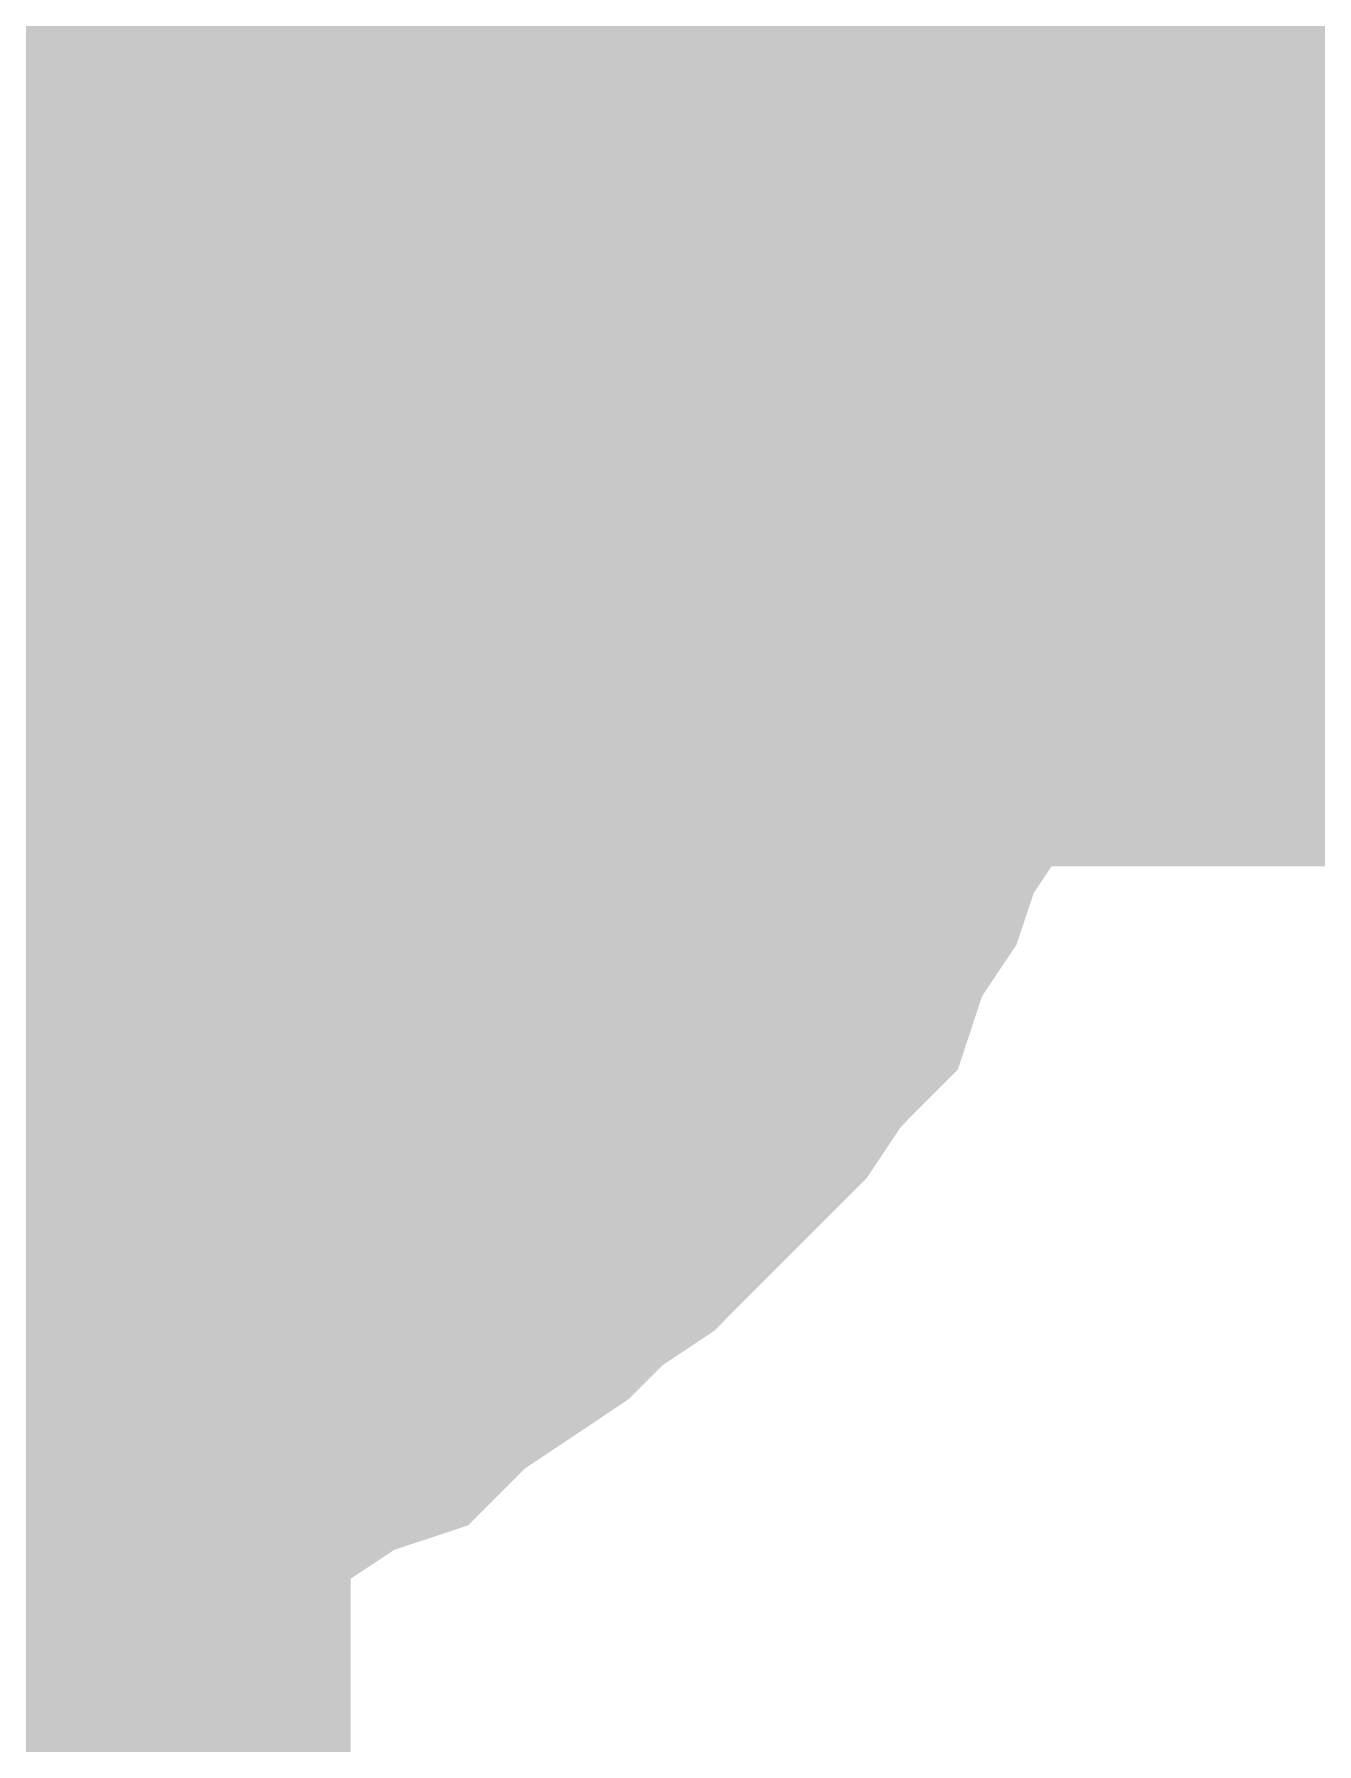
# Model space of a CAD drawing. Header units: inches. Extents: x 0 to 841, y 0 to 594.
# Drawn here: x 330.174 to 331.012, y 329.045 to 330.161 of the extents above; entities that cross this region are included whole.
import ezdxf

# ---------------------------------------------------------------- set-up
doc = ezdxf.new("R2010")
doc.units = ezdxf.units.IN
doc.layers.add('Sheet', color=255, linetype='Continuous')

msp = doc.modelspace()

# ---------------------------------------------------------------- linework, layer by layer
at = {"layer": 'Sheet'}
msp.add_lwpolyline([(329.746, 330, 0.508, 0.508, 1), (330.254, 330, 0.508, 0.508, 1)], format="xyseb", close=True, dxfattribs=at)
for points in [[(330.6912, 330.3294, 0.2997, 0.2997, 0), (330.7137, 330.2957, 0.2997, 0.2997, 0), (330.7249, 330.262, 0.2997, 0.2997, 0), (330.7361, 330.2171, 0.2997, 0.2997, 0), (330.7474, 330.1834, 0.2997, 0.2997, 0), (330.7586, 330.1497, 0.2997, 0.2997, 0), (330.7586, 330.1048, 0.2997, 0.2997, 0), (330.7698, 330.0711, 0.2997, 0.2997, 0), (330.7698, 330.0374, 0.2997, 0.2997, 0), (330.7698, 329.9925, 0.2997, 0.2997, 0)], [(330.6912, 330.3294, 0.2997, 0.2997, 0), (330.7137, 330.2957, 0.2997, 0.2997, 0), (330.7249, 330.262, 0.2997, 0.2997, 0), (330.7361, 330.2171, 0.2997, 0.2997, 0), (330.7474, 330.1834, 0.2997, 0.2997, 0), (330.7586, 330.1497, 0.2997, 0.2997, 0), (330.7586, 330.1048, 0.2997, 0.2997, 0), (330.7698, 330.0711, 0.2997, 0.2997, 0), (330.7698, 330.0374, 0.2997, 0.2997, 0), (330.7698, 329.9925, 0.2997, 0.2997, 0)], [(330.6912, 330.3294, 0.2997, 0.2997, 0), (330.7137, 330.2957, 0.2997, 0.2997, 0), (330.7249, 330.262, 0.2997, 0.2997, 0), (330.7361, 330.2171, 0.2997, 0.2997, 0), (330.7474, 330.1834, 0.2997, 0.2997, 0), (330.7586, 330.1497, 0.2997, 0.2997, 0), (330.7586, 330.1048, 0.2997, 0.2997, 0), (330.7698, 330.0711, 0.2997, 0.2997, 0), (330.7698, 330.0374, 0.2997, 0.2997, 0), (330.7698, 329.9925, 0.2997, 0.2997, 0)], [(330.3993, 330.3182, 0.2997, 0.2997, 0), (330.4217, 330.2957, 0.2997, 0.2997, 0), (330.433, 330.2733, 0.2997, 0.2997, 0), (330.4442, 330.2508, 0.2997, 0.2997, 0), (330.4554, 330.2396, 0.2997, 0.2997, 0), (330.4666, 330.2171, 0.2997, 0.2997, 0), (330.4779, 330.1946, 0.2997, 0.2997, 0), (330.4891, 330.1722, 0.2997, 0.2997, 0), (330.5003, 330.1385, 0.2997, 0.2997, 0), (330.5116, 330.116, 0.2997, 0.2997, 0), (330.5116, 330.0936, 0.2997, 0.2997, 0), (330.5116, 330.0711, 0.2997, 0.2997, 0), (330.5228, 330.0487, 0.2997, 0.2997, 0), (330.5228, 330.015, 0.2997, 0.2997, 0), (330.5228, 329.9925, 0.2997, 0.2997, 0)], [(330.3993, 330.3182, 0.2997, 0.2997, 0), (330.4217, 330.2957, 0.2997, 0.2997, 0), (330.433, 330.2733, 0.2997, 0.2997, 0), (330.4442, 330.2508, 0.2997, 0.2997, 0), (330.4554, 330.2396, 0.2997, 0.2997, 0), (330.4666, 330.2171, 0.2997, 0.2997, 0), (330.4779, 330.1946, 0.2997, 0.2997, 0), (330.4891, 330.1722, 0.2997, 0.2997, 0), (330.5003, 330.1385, 0.2997, 0.2997, 0), (330.5116, 330.116, 0.2997, 0.2997, 0), (330.5116, 330.0936, 0.2997, 0.2997, 0), (330.5116, 330.0711, 0.2997, 0.2997, 0), (330.5228, 330.0487, 0.2997, 0.2997, 0), (330.5228, 330.015, 0.2997, 0.2997, 0), (330.5228, 329.9925, 0.2997, 0.2997, 0)], [(350.0049, 324.9953, 0.7493, 0.7493, 0), (345.0081, 324.9953, 0.7493, 0.7493, 0), (345.0081, 329.9925, 0.7493, 0.7493, 0), (330.0063, 329.9925, 0.7493, 0.7493, 0), (312.5116, 329.9925, 0.7493, 0.7493, 0)], [(330.0063, 324.49, 0.7493, 0.7493, 0), (330.0063, 329.9925, 0.7493, 0.7493, 0)], [(330.4666, 330.2171, 0.0991, 0.0991, 0), (330.4779, 330.1946, 0.0991, 0.0991, 0), (330.4891, 330.1722, 0.0991, 0.0991, 0), (330.5003, 330.1385, 0.0991, 0.0991, 0), (330.5116, 330.116, 0.0991, 0.0991, 0), (330.5116, 330.0936, 0.0991, 0.0991, 0), (330.5116, 330.0711, 0.0991, 0.0991, 0), (330.5228, 330.0487, 0.0991, 0.0991, 0), (330.5228, 330.015, 0.0991, 0.0991, 0), (330.5228, 329.9925, 0.0991, 0.0991, 0)], [(330.4666, 330.2171, 0.0991, 0.0991, 0), (330.4779, 330.1946, 0.0991, 0.0991, 0), (330.4891, 330.1722, 0.0991, 0.0991, 0), (330.5003, 330.1385, 0.0991, 0.0991, 0), (330.5116, 330.116, 0.0991, 0.0991, 0), (330.5116, 330.0936, 0.0991, 0.0991, 0), (330.5116, 330.0711, 0.0991, 0.0991, 0), (330.5228, 330.0487, 0.0991, 0.0991, 0), (330.5228, 330.015, 0.0991, 0.0991, 0), (330.5228, 329.9925, 0.0991, 0.0991, 0)], [(330.7361, 330.2171, 0.0991, 0.0991, 0), (330.7474, 330.1834, 0.0991, 0.0991, 0), (330.7586, 330.1497, 0.0991, 0.0991, 0), (330.7586, 330.1048, 0.0991, 0.0991, 0), (330.7698, 330.0711, 0.0991, 0.0991, 0), (330.7698, 330.0374, 0.0991, 0.0991, 0), (330.7698, 329.9925, 0.0991, 0.0991, 0)], [(330.7361, 330.2171, 0.0991, 0.0991, 0), (330.7474, 330.1834, 0.0991, 0.0991, 0), (330.7586, 330.1497, 0.0991, 0.0991, 0), (330.7586, 330.1048, 0.0991, 0.0991, 0), (330.7698, 330.0711, 0.0991, 0.0991, 0), (330.7698, 330.0374, 0.0991, 0.0991, 0), (330.7698, 329.9925, 0.0991, 0.0991, 0)], [(330.7361, 330.2171, 0.0991, 0.0991, 0), (330.7474, 330.1834, 0.0991, 0.0991, 0), (330.7586, 330.1497, 0.0991, 0.0991, 0), (330.7586, 330.1048, 0.0991, 0.0991, 0), (330.7698, 330.0711, 0.0991, 0.0991, 0), (330.7698, 330.0374, 0.0991, 0.0991, 0), (330.7698, 329.9925, 0.0991, 0.0991, 0)], [(330.7698, 329.9925, 0.2997, 0.2997, 0), (330.7698, 329.9588, 0.2997, 0.2997, 0), (330.7698, 329.9139, 0.2997, 0.2997, 0), (330.7586, 329.8802, 0.2997, 0.2997, 0), (330.7586, 329.8353, 0.2997, 0.2997, 0), (330.7474, 329.8016, 0.2997, 0.2997, 0), (330.7361, 329.7679, 0.2997, 0.2997, 0), (330.7249, 329.7342, 0.2997, 0.2997, 0), (330.7137, 329.7005, 0.2997, 0.2997, 0), (330.6912, 329.6669, 0.2997, 0.2997, 0), (330.68, 329.6332, 0.2997, 0.2997, 0), (330.6575, 329.5995, 0.2997, 0.2997, 0), (330.6463, 329.5658, 0.2997, 0.2997, 0), (330.6239, 329.5433, 0.2997, 0.2997, 0), (330.6014, 329.5096, 0.2997, 0.2997, 0), (330.5677, 329.476, 0.2997, 0.2997, 0), (330.5452, 329.4535, 0.2997, 0.2997, 0), (330.5228, 329.431, 0.2997, 0.2997, 0), (330.4891, 329.4086, 0.2997, 0.2997, 0), (330.4666, 329.3861, 0.2997, 0.2997, 0), (330.433, 329.3637, 0.2997, 0.2997, 0), (330.3993, 329.3412, 0.2997, 0.2997, 0), (330.3768, 329.3187, 0.2997, 0.2997, 0), (330.3431, 329.3075, 0.2997, 0.2997, 0), (330.3094, 329.2851, 0.2997, 0.2997, 0), (330.2758, 329.2738, 0.2997, 0.2997, 0), (330.2308, 329.2626, 0.2997, 0.2997, 0), (330.1972, 329.2514, 0.2997, 0.2997, 0), (330.1635, 329.2401, 0.2997, 0.2997, 0), (330.1186, 329.2401, 0.2997, 0.2997, 0), (330.0849, 329.2289, 0.2997, 0.2997, 0), (330.0512, 329.2289, 0.2997, 0.2997, 0), (330.0063, 329.2289, 0.2997, 0.2997, 0)], [(330.7698, 329.9925, 0.2997, 0.2997, 0), (330.7698, 329.9588, 0.2997, 0.2997, 0), (330.7698, 329.9139, 0.2997, 0.2997, 0), (330.7586, 329.8802, 0.2997, 0.2997, 0), (330.7586, 329.8353, 0.2997, 0.2997, 0), (330.7474, 329.8016, 0.2997, 0.2997, 0), (330.7361, 329.7679, 0.2997, 0.2997, 0), (330.7249, 329.7342, 0.2997, 0.2997, 0), (330.7137, 329.7005, 0.2997, 0.2997, 0), (330.6912, 329.6669, 0.2997, 0.2997, 0), (330.68, 329.6332, 0.2997, 0.2997, 0), (330.6575, 329.5995, 0.2997, 0.2997, 0), (330.6463, 329.5658, 0.2997, 0.2997, 0), (330.6239, 329.5433, 0.2997, 0.2997, 0), (330.6014, 329.5096, 0.2997, 0.2997, 0), (330.5677, 329.476, 0.2997, 0.2997, 0), (330.5452, 329.4535, 0.2997, 0.2997, 0), (330.5228, 329.431, 0.2997, 0.2997, 0), (330.4891, 329.4086, 0.2997, 0.2997, 0), (330.4666, 329.3861, 0.2997, 0.2997, 0), (330.433, 329.3637, 0.2997, 0.2997, 0), (330.3993, 329.3412, 0.2997, 0.2997, 0), (330.3768, 329.3187, 0.2997, 0.2997, 0), (330.3431, 329.3075, 0.2997, 0.2997, 0), (330.3094, 329.2851, 0.2997, 0.2997, 0), (330.2758, 329.2738, 0.2997, 0.2997, 0), (330.2308, 329.2626, 0.2997, 0.2997, 0), (330.1972, 329.2514, 0.2997, 0.2997, 0), (330.1635, 329.2401, 0.2997, 0.2997, 0), (330.1186, 329.2401, 0.2997, 0.2997, 0), (330.0849, 329.2289, 0.2997, 0.2997, 0), (330.0512, 329.2289, 0.2997, 0.2997, 0), (330.0063, 329.2289, 0.2997, 0.2997, 0)], [(330.7698, 329.9925, 0.2997, 0.2997, 0), (330.7698, 329.9588, 0.2997, 0.2997, 0), (330.7698, 329.9139, 0.2997, 0.2997, 0), (330.7586, 329.8802, 0.2997, 0.2997, 0), (330.7586, 329.8353, 0.2997, 0.2997, 0), (330.7474, 329.8016, 0.2997, 0.2997, 0), (330.7361, 329.7679, 0.2997, 0.2997, 0), (330.7249, 329.7342, 0.2997, 0.2997, 0), (330.7137, 329.7005, 0.2997, 0.2997, 0), (330.6912, 329.6669, 0.2997, 0.2997, 0), (330.68, 329.6332, 0.2997, 0.2997, 0), (330.6575, 329.5995, 0.2997, 0.2997, 0), (330.6463, 329.5658, 0.2997, 0.2997, 0), (330.6239, 329.5433, 0.2997, 0.2997, 0), (330.6014, 329.5096, 0.2997, 0.2997, 0), (330.5677, 329.476, 0.2997, 0.2997, 0), (330.5452, 329.4535, 0.2997, 0.2997, 0), (330.5228, 329.431, 0.2997, 0.2997, 0), (330.4891, 329.4086, 0.2997, 0.2997, 0), (330.4666, 329.3861, 0.2997, 0.2997, 0), (330.433, 329.3637, 0.2997, 0.2997, 0), (330.3993, 329.3412, 0.2997, 0.2997, 0), (330.3768, 329.3187, 0.2997, 0.2997, 0), (330.3431, 329.3075, 0.2997, 0.2997, 0), (330.3094, 329.2851, 0.2997, 0.2997, 0), (330.2758, 329.2738, 0.2997, 0.2997, 0), (330.2308, 329.2626, 0.2997, 0.2997, 0), (330.1972, 329.2514, 0.2997, 0.2997, 0), (330.1635, 329.2401, 0.2997, 0.2997, 0), (330.1186, 329.2401, 0.2997, 0.2997, 0), (330.0849, 329.2289, 0.2997, 0.2997, 0), (330.0512, 329.2289, 0.2997, 0.2997, 0), (330.0063, 329.2289, 0.2997, 0.2997, 0)], [(330.5228, 329.9925, 0.2997, 0.2997, 0), (330.5228, 329.9701, 0.2997, 0.2997, 0), (330.5228, 329.9364, 0.2997, 0.2997, 0), (330.5116, 329.9139, 0.2997, 0.2997, 0), (330.5116, 329.8914, 0.2997, 0.2997, 0), (330.5116, 329.869, 0.2997, 0.2997, 0), (330.5003, 329.8465, 0.2997, 0.2997, 0), (330.4891, 329.8128, 0.2997, 0.2997, 0), (330.4779, 329.7904, 0.2997, 0.2997, 0), (330.4666, 329.7679, 0.2997, 0.2997, 0), (330.4554, 329.7455, 0.2997, 0.2997, 0), (330.4442, 329.7342, 0.2997, 0.2997, 0), (330.433, 329.7118, 0.2997, 0.2997, 0), (330.4217, 329.6893, 0.2997, 0.2997, 0), (330.3993, 329.6669, 0.2997, 0.2997, 0), (330.388, 329.6556, 0.2997, 0.2997, 0), (330.3656, 329.6332, 0.2997, 0.2997, 0), (330.3544, 329.6219, 0.2997, 0.2997, 0), (330.3319, 329.5995, 0.2997, 0.2997, 0), (330.3094, 329.5882, 0.2997, 0.2997, 0), (330.2982, 329.577, 0.2997, 0.2997, 0), (330.2758, 329.5546, 0.2997, 0.2997, 0), (330.2533, 329.5433, 0.2997, 0.2997, 0), (330.2308, 329.5321, 0.2997, 0.2997, 0), (330.2084, 329.5321, 0.2997, 0.2997, 0), (330.1859, 329.5209, 0.2997, 0.2997, 0), (330.1635, 329.5096, 0.2997, 0.2997, 0), (330.1298, 329.4984, 0.2997, 0.2997, 0), (330.1073, 329.4984, 0.2997, 0.2997, 0), (330.0849, 329.4984, 0.2997, 0.2997, 0), (330.0624, 329.4872, 0.2997, 0.2997, 0), (330.0287, 329.4872, 0.2997, 0.2997, 0), (330.0063, 329.4872, 0.2997, 0.2997, 0)], [(330.5228, 329.9925, 0.2997, 0.2997, 0), (330.5228, 329.9701, 0.2997, 0.2997, 0), (330.5228, 329.9364, 0.2997, 0.2997, 0), (330.5116, 329.9139, 0.2997, 0.2997, 0), (330.5116, 329.8914, 0.2997, 0.2997, 0), (330.5116, 329.869, 0.2997, 0.2997, 0), (330.5003, 329.8465, 0.2997, 0.2997, 0), (330.4891, 329.8128, 0.2997, 0.2997, 0), (330.4779, 329.7904, 0.2997, 0.2997, 0), (330.4666, 329.7679, 0.2997, 0.2997, 0), (330.4554, 329.7455, 0.2997, 0.2997, 0), (330.4442, 329.7342, 0.2997, 0.2997, 0), (330.433, 329.7118, 0.2997, 0.2997, 0), (330.4217, 329.6893, 0.2997, 0.2997, 0), (330.3993, 329.6669, 0.2997, 0.2997, 0), (330.388, 329.6556, 0.2997, 0.2997, 0), (330.3656, 329.6332, 0.2997, 0.2997, 0), (330.3544, 329.6219, 0.2997, 0.2997, 0), (330.3319, 329.5995, 0.2997, 0.2997, 0), (330.3094, 329.5882, 0.2997, 0.2997, 0), (330.2982, 329.577, 0.2997, 0.2997, 0), (330.2758, 329.5546, 0.2997, 0.2997, 0), (330.2533, 329.5433, 0.2997, 0.2997, 0), (330.2308, 329.5321, 0.2997, 0.2997, 0), (330.2084, 329.5321, 0.2997, 0.2997, 0), (330.1859, 329.5209, 0.2997, 0.2997, 0), (330.1635, 329.5096, 0.2997, 0.2997, 0), (330.1298, 329.4984, 0.2997, 0.2997, 0), (330.1073, 329.4984, 0.2997, 0.2997, 0), (330.0849, 329.4984, 0.2997, 0.2997, 0), (330.0624, 329.4872, 0.2997, 0.2997, 0), (330.0287, 329.4872, 0.2997, 0.2997, 0), (330.0063, 329.4872, 0.2997, 0.2997, 0)], [(330.5228, 329.9925, 0.2997, 0.2997, 0), (330.5228, 329.9925, 0.2997, 0.2997, 0), (330.5228, 329.9925, 0.2997, 0.2997, 0), (330.5228, 329.9925, 0.2997, 0.2997, 0), (330.5228, 329.9925, 0.2997, 0.2997, 0), (330.5228, 329.9925, 0.2997, 0.2997, 0), (330.5228, 329.9925, 0.2997, 0.2997, 0), (330.5228, 329.9925, 0.2997, 0.2997, 0), (330.5228, 329.9925, 0.2997, 0.2997, 0), (330.5228, 329.9925, 0.2997, 0.2997, 0), (330.5228, 329.9925, 0.2997, 0.2997, 0), (330.5228, 329.9925, 0.2997, 0.2997, 0), (330.5228, 329.9925, 0.2997, 0.2997, 0), (330.5228, 329.9925, 0.2997, 0.2997, 0), (330.5228, 329.9925, 0.2997, 0.2997, 0), (330.5228, 329.9925, 0.2997, 0.2997, 0), (330.5228, 329.9925, 0.2997, 0.2997, 0), (330.5228, 329.9925, 0.2997, 0.2997, 0), (330.5228, 329.9925, 0.2997, 0.2997, 0), (330.5228, 329.9925, 0.2997, 0.2997, 0), (330.5228, 329.9925, 0.2997, 0.2997, 0), (330.5228, 329.9925, 0.2997, 0.2997, 0), (330.5228, 329.9925, 0.2997, 0.2997, 0), (330.5228, 329.9925, 0.2997, 0.2997, 0), (330.5228, 329.9925, 0.2997, 0.2997, 0), (330.5228, 329.9925, 0.2997, 0.2997, 0), (330.5228, 329.9925, 0.2997, 0.2997, 0), (330.5228, 329.9925, 0.2997, 0.2997, 0), (330.5228, 329.9925, 0.2997, 0.2997, 0), (330.5228, 329.9925, 0.2997, 0.2997, 0), (330.5228, 329.9925, 0.2997, 0.2997, 0), (330.5228, 329.9925, 0.2997, 0.2997, 0), (330.5228, 329.9925, 0.2997, 0.2997, 0)], [(330.5228, 329.9925, 0.2997, 0.2997, 0), (330.5228, 329.9925, 0.2997, 0.2997, 0)], [(330.5228, 329.9925, 0.2997, 0.2997, 0), (330.5228, 329.9925, 0.2997, 0.2997, 0), (330.5228, 329.9925, 0.2997, 0.2997, 0), (330.5228, 329.9925, 0.2997, 0.2997, 0), (330.5228, 329.9925, 0.2997, 0.2997, 0), (330.5228, 329.9925, 0.2997, 0.2997, 0), (330.5228, 329.9925, 0.2997, 0.2997, 0), (330.5228, 329.9925, 0.2997, 0.2997, 0), (330.5228, 329.9925, 0.2997, 0.2997, 0), (330.5228, 329.9925, 0.2997, 0.2997, 0), (330.5228, 329.9925, 0.2997, 0.2997, 0), (330.5228, 329.9925, 0.2997, 0.2997, 0), (330.5228, 329.9925, 0.2997, 0.2997, 0), (330.5228, 329.9925, 0.2997, 0.2997, 0), (330.5228, 329.9925, 0.2997, 0.2997, 0), (330.5228, 329.9925, 0.2997, 0.2997, 0), (330.5228, 329.9925, 0.2997, 0.2997, 0), (330.5228, 329.9925, 0.2997, 0.2997, 0), (330.5228, 329.9925, 0.2997, 0.2997, 0), (330.5228, 329.9925, 0.2997, 0.2997, 0), (330.5228, 329.9925, 0.2997, 0.2997, 0), (330.5228, 329.9925, 0.2997, 0.2997, 0), (330.5228, 329.9925, 0.2997, 0.2997, 0), (330.5228, 329.9925, 0.2997, 0.2997, 0), (330.5228, 329.9925, 0.2997, 0.2997, 0), (330.5228, 329.9925, 0.2997, 0.2997, 0), (330.5228, 329.9925, 0.2997, 0.2997, 0), (330.5228, 329.9925, 0.2997, 0.2997, 0), (330.5228, 329.9925, 0.2997, 0.2997, 0), (330.5228, 329.9925, 0.2997, 0.2997, 0), (330.5228, 329.9925, 0.2997, 0.2997, 0), (330.5228, 329.9925, 0.2997, 0.2997, 0), (330.5228, 329.9925, 0.2997, 0.2997, 0)], [(330.5228, 329.9925, 0.2997, 0.2997, 0), (330.5228, 329.9925, 0.2997, 0.2997, 0)], [(330.7698, 329.9925, 0.2997, 0.2997, 0), (330.7698, 329.9925, 0.2997, 0.2997, 0), (330.7698, 329.9925, 0.2997, 0.2997, 0), (330.7698, 329.9925, 0.2997, 0.2997, 0), (330.7698, 329.9925, 0.2997, 0.2997, 0), (330.7698, 329.9925, 0.2997, 0.2997, 0), (330.7698, 329.9925, 0.2997, 0.2997, 0), (330.7698, 329.9925, 0.2997, 0.2997, 0), (330.7698, 329.9925, 0.2997, 0.2997, 0), (330.7698, 329.9925, 0.2997, 0.2997, 0), (330.7698, 329.9925, 0.2997, 0.2997, 0), (330.7698, 329.9925, 0.2997, 0.2997, 0), (330.7698, 329.9925, 0.2997, 0.2997, 0), (330.7698, 329.9925, 0.2997, 0.2997, 0), (330.7698, 329.9925, 0.2997, 0.2997, 0), (330.7698, 329.9925, 0.2997, 0.2997, 0), (330.7698, 329.9925, 0.2997, 0.2997, 0), (330.7698, 329.9925, 0.2997, 0.2997, 0), (330.7698, 329.9925, 0.2997, 0.2997, 0), (330.7698, 329.9925, 0.2997, 0.2997, 0), (330.7698, 329.9925, 0.2997, 0.2997, 0), (330.7698, 329.9925, 0.2997, 0.2997, 0), (330.7698, 329.9925, 0.2997, 0.2997, 0), (330.7698, 329.9925, 0.2997, 0.2997, 0), (330.7698, 329.9925, 0.2997, 0.2997, 0), (330.7698, 329.9925, 0.2997, 0.2997, 0), (330.7698, 329.9925, 0.2997, 0.2997, 0), (330.7698, 329.9925, 0.2997, 0.2997, 0), (330.7698, 329.9925, 0.2997, 0.2997, 0), (330.7698, 329.9925, 0.2997, 0.2997, 0), (330.7698, 329.9925, 0.2997, 0.2997, 0), (330.7698, 329.9925, 0.2997, 0.2997, 0), (330.7698, 329.9925, 0.2997, 0.2997, 0)], [(330.7698, 329.9925, 0.2997, 0.2997, 0), (330.7698, 329.9925, 0.2997, 0.2997, 0)], [(330.7698, 329.9925, 0.2997, 0.2997, 0), (330.7698, 329.9925, 0.2997, 0.2997, 0), (330.7698, 329.9925, 0.2997, 0.2997, 0), (330.7698, 329.9925, 0.2997, 0.2997, 0), (330.7698, 329.9925, 0.2997, 0.2997, 0), (330.7698, 329.9925, 0.2997, 0.2997, 0), (330.7698, 329.9925, 0.2997, 0.2997, 0), (330.7698, 329.9925, 0.2997, 0.2997, 0), (330.7698, 329.9925, 0.2997, 0.2997, 0), (330.7698, 329.9925, 0.2997, 0.2997, 0), (330.7698, 329.9925, 0.2997, 0.2997, 0), (330.7698, 329.9925, 0.2997, 0.2997, 0), (330.7698, 329.9925, 0.2997, 0.2997, 0), (330.7698, 329.9925, 0.2997, 0.2997, 0), (330.7698, 329.9925, 0.2997, 0.2997, 0), (330.7698, 329.9925, 0.2997, 0.2997, 0), (330.7698, 329.9925, 0.2997, 0.2997, 0), (330.7698, 329.9925, 0.2997, 0.2997, 0), (330.7698, 329.9925, 0.2997, 0.2997, 0), (330.7698, 329.9925, 0.2997, 0.2997, 0), (330.7698, 329.9925, 0.2997, 0.2997, 0), (330.7698, 329.9925, 0.2997, 0.2997, 0), (330.7698, 329.9925, 0.2997, 0.2997, 0), (330.7698, 329.9925, 0.2997, 0.2997, 0), (330.7698, 329.9925, 0.2997, 0.2997, 0), (330.7698, 329.9925, 0.2997, 0.2997, 0), (330.7698, 329.9925, 0.2997, 0.2997, 0), (330.7698, 329.9925, 0.2997, 0.2997, 0), (330.7698, 329.9925, 0.2997, 0.2997, 0), (330.7698, 329.9925, 0.2997, 0.2997, 0), (330.7698, 329.9925, 0.2997, 0.2997, 0), (330.7698, 329.9925, 0.2997, 0.2997, 0), (330.7698, 329.9925, 0.2997, 0.2997, 0)], [(330.7698, 329.9925, 0.2997, 0.2997, 0), (330.7698, 329.9925, 0.2997, 0.2997, 0)], [(330.7698, 329.9925, 0.2997, 0.2997, 0), (330.7698, 329.9925, 0.2997, 0.2997, 0), (330.7698, 329.9925, 0.2997, 0.2997, 0), (330.7698, 329.9925, 0.2997, 0.2997, 0), (330.7698, 329.9925, 0.2997, 0.2997, 0), (330.7698, 329.9925, 0.2997, 0.2997, 0), (330.7698, 329.9925, 0.2997, 0.2997, 0), (330.7698, 329.9925, 0.2997, 0.2997, 0), (330.7698, 329.9925, 0.2997, 0.2997, 0), (330.7698, 329.9925, 0.2997, 0.2997, 0), (330.7698, 329.9925, 0.2997, 0.2997, 0), (330.7698, 329.9925, 0.2997, 0.2997, 0), (330.7698, 329.9925, 0.2997, 0.2997, 0), (330.7698, 329.9925, 0.2997, 0.2997, 0), (330.7698, 329.9925, 0.2997, 0.2997, 0), (330.7698, 329.9925, 0.2997, 0.2997, 0), (330.7698, 329.9925, 0.2997, 0.2997, 0), (330.7698, 329.9925, 0.2997, 0.2997, 0), (330.7698, 329.9925, 0.2997, 0.2997, 0), (330.7698, 329.9925, 0.2997, 0.2997, 0), (330.7698, 329.9925, 0.2997, 0.2997, 0), (330.7698, 329.9925, 0.2997, 0.2997, 0), (330.7698, 329.9925, 0.2997, 0.2997, 0), (330.7698, 329.9925, 0.2997, 0.2997, 0), (330.7698, 329.9925, 0.2997, 0.2997, 0), (330.7698, 329.9925, 0.2997, 0.2997, 0), (330.7698, 329.9925, 0.2997, 0.2997, 0), (330.7698, 329.9925, 0.2997, 0.2997, 0), (330.7698, 329.9925, 0.2997, 0.2997, 0), (330.7698, 329.9925, 0.2997, 0.2997, 0), (330.7698, 329.9925, 0.2997, 0.2997, 0), (330.7698, 329.9925, 0.2997, 0.2997, 0), (330.7698, 329.9925, 0.2997, 0.2997, 0)], [(330.7698, 329.9925, 0.2997, 0.2997, 0), (330.7698, 329.9925, 0.2997, 0.2997, 0)], [(330.5228, 329.9925, 0.0991, 0.0991, 0), (330.5228, 329.9701, 0.0991, 0.0991, 0), (330.5228, 329.9364, 0.0991, 0.0991, 0), (330.5116, 329.9139, 0.0991, 0.0991, 0), (330.5116, 329.8914, 0.0991, 0.0991, 0), (330.5116, 329.869, 0.0991, 0.0991, 0), (330.5003, 329.8465, 0.0991, 0.0991, 0), (330.4891, 329.8128, 0.0991, 0.0991, 0), (330.4779, 329.7904, 0.0991, 0.0991, 0), (330.4666, 329.7679, 0.0991, 0.0991, 0), (330.4554, 329.7455, 0.0991, 0.0991, 0), (330.4442, 329.7342, 0.0991, 0.0991, 0), (330.433, 329.7118, 0.0991, 0.0991, 0), (330.4217, 329.6893, 0.0991, 0.0991, 0), (330.3993, 329.6669, 0.0991, 0.0991, 0), (330.388, 329.6556, 0.0991, 0.0991, 0), (330.3656, 329.6332, 0.0991, 0.0991, 0), (330.3544, 329.6219, 0.0991, 0.0991, 0), (330.3319, 329.5995, 0.0991, 0.0991, 0), (330.3094, 329.5882, 0.0991, 0.0991, 0), (330.2982, 329.577, 0.0991, 0.0991, 0), (330.2758, 329.5546, 0.0991, 0.0991, 0), (330.2533, 329.5433, 0.0991, 0.0991, 0), (330.2308, 329.5321, 0.0991, 0.0991, 0), (330.2084, 329.5321, 0.0991, 0.0991, 0), (330.1859, 329.5209, 0.0991, 0.0991, 0), (330.1635, 329.5096, 0.0991, 0.0991, 0), (330.1298, 329.4984, 0.0991, 0.0991, 0), (330.1073, 329.4984, 0.0991, 0.0991, 0)], [(330.5228, 329.9925, 0.0991, 0.0991, 0), (330.5228, 329.9701, 0.0991, 0.0991, 0), (330.5228, 329.9364, 0.0991, 0.0991, 0), (330.5116, 329.9139, 0.0991, 0.0991, 0), (330.5116, 329.8914, 0.0991, 0.0991, 0), (330.5116, 329.869, 0.0991, 0.0991, 0), (330.5003, 329.8465, 0.0991, 0.0991, 0), (330.4891, 329.8128, 0.0991, 0.0991, 0), (330.4779, 329.7904, 0.0991, 0.0991, 0), (330.4666, 329.7679, 0.0991, 0.0991, 0), (330.4554, 329.7455, 0.0991, 0.0991, 0), (330.4442, 329.7342, 0.0991, 0.0991, 0), (330.433, 329.7118, 0.0991, 0.0991, 0), (330.4217, 329.6893, 0.0991, 0.0991, 0), (330.3993, 329.6669, 0.0991, 0.0991, 0), (330.388, 329.6556, 0.0991, 0.0991, 0), (330.3656, 329.6332, 0.0991, 0.0991, 0), (330.3544, 329.6219, 0.0991, 0.0991, 0), (330.3319, 329.5995, 0.0991, 0.0991, 0), (330.3094, 329.5882, 0.0991, 0.0991, 0), (330.2982, 329.577, 0.0991, 0.0991, 0), (330.2758, 329.5546, 0.0991, 0.0991, 0), (330.2533, 329.5433, 0.0991, 0.0991, 0), (330.2308, 329.5321, 0.0991, 0.0991, 0), (330.2084, 329.5321, 0.0991, 0.0991, 0), (330.1859, 329.5209, 0.0991, 0.0991, 0), (330.1635, 329.5096, 0.0991, 0.0991, 0), (330.1298, 329.4984, 0.0991, 0.0991, 0), (330.1073, 329.4984, 0.0991, 0.0991, 0)], [(330.7698, 329.9925, 0.0991, 0.0991, 0), (330.7698, 329.9588, 0.0991, 0.0991, 0), (330.7698, 329.9139, 0.0991, 0.0991, 0), (330.7586, 329.8802, 0.0991, 0.0991, 0), (330.7586, 329.8353, 0.0991, 0.0991, 0), (330.7474, 329.8016, 0.0991, 0.0991, 0), (330.7361, 329.7679, 0.0991, 0.0991, 0), (330.7249, 329.7342, 0.0991, 0.0991, 0), (330.7137, 329.7005, 0.0991, 0.0991, 0), (330.6912, 329.6669, 0.0991, 0.0991, 0), (330.68, 329.6332, 0.0991, 0.0991, 0), (330.6575, 329.5995, 0.0991, 0.0991, 0), (330.6463, 329.5658, 0.0991, 0.0991, 0), (330.6239, 329.5433, 0.0991, 0.0991, 0), (330.6014, 329.5096, 0.0991, 0.0991, 0), (330.5677, 329.476, 0.0991, 0.0991, 0), (330.5452, 329.4535, 0.0991, 0.0991, 0), (330.5228, 329.431, 0.0991, 0.0991, 0), (330.4891, 329.4086, 0.0991, 0.0991, 0), (330.4666, 329.3861, 0.0991, 0.0991, 0), (330.433, 329.3637, 0.0991, 0.0991, 0), (330.3993, 329.3412, 0.0991, 0.0991, 0), (330.3768, 329.3187, 0.0991, 0.0991, 0), (330.3431, 329.3075, 0.0991, 0.0991, 0), (330.3094, 329.2851, 0.0991, 0.0991, 0), (330.2758, 329.2738, 0.0991, 0.0991, 0), (330.2308, 329.2626, 0.0991, 0.0991, 0), (330.1972, 329.2514, 0.0991, 0.0991, 0), (330.1635, 329.2401, 0.0991, 0.0991, 0), (330.1186, 329.2401, 0.0991, 0.0991, 0)], [(330.7698, 329.9925, 0.0991, 0.0991, 0), (330.7698, 329.9588, 0.0991, 0.0991, 0), (330.7698, 329.9139, 0.0991, 0.0991, 0), (330.7586, 329.8802, 0.0991, 0.0991, 0), (330.7586, 329.8353, 0.0991, 0.0991, 0), (330.7474, 329.8016, 0.0991, 0.0991, 0), (330.7361, 329.7679, 0.0991, 0.0991, 0), (330.7249, 329.7342, 0.0991, 0.0991, 0), (330.7137, 329.7005, 0.0991, 0.0991, 0), (330.6912, 329.6669, 0.0991, 0.0991, 0), (330.68, 329.6332, 0.0991, 0.0991, 0), (330.6575, 329.5995, 0.0991, 0.0991, 0), (330.6463, 329.5658, 0.0991, 0.0991, 0), (330.6239, 329.5433, 0.0991, 0.0991, 0), (330.6014, 329.5096, 0.0991, 0.0991, 0), (330.5677, 329.476, 0.0991, 0.0991, 0), (330.5452, 329.4535, 0.0991, 0.0991, 0), (330.5228, 329.431, 0.0991, 0.0991, 0), (330.4891, 329.4086, 0.0991, 0.0991, 0), (330.4666, 329.3861, 0.0991, 0.0991, 0), (330.433, 329.3637, 0.0991, 0.0991, 0), (330.3993, 329.3412, 0.0991, 0.0991, 0), (330.3768, 329.3187, 0.0991, 0.0991, 0), (330.3431, 329.3075, 0.0991, 0.0991, 0), (330.3094, 329.2851, 0.0991, 0.0991, 0), (330.2758, 329.2738, 0.0991, 0.0991, 0), (330.2308, 329.2626, 0.0991, 0.0991, 0), (330.1972, 329.2514, 0.0991, 0.0991, 0), (330.1635, 329.2401, 0.0991, 0.0991, 0), (330.1186, 329.2401, 0.0991, 0.0991, 0)], [(330.7698, 329.9925, 0.0991, 0.0991, 0), (330.7698, 329.9588, 0.0991, 0.0991, 0), (330.7698, 329.9139, 0.0991, 0.0991, 0), (330.7586, 329.8802, 0.0991, 0.0991, 0), (330.7586, 329.8353, 0.0991, 0.0991, 0), (330.7474, 329.8016, 0.0991, 0.0991, 0), (330.7361, 329.7679, 0.0991, 0.0991, 0), (330.7249, 329.7342, 0.0991, 0.0991, 0), (330.7137, 329.7005, 0.0991, 0.0991, 0), (330.6912, 329.6669, 0.0991, 0.0991, 0), (330.68, 329.6332, 0.0991, 0.0991, 0), (330.6575, 329.5995, 0.0991, 0.0991, 0), (330.6463, 329.5658, 0.0991, 0.0991, 0), (330.6239, 329.5433, 0.0991, 0.0991, 0), (330.6014, 329.5096, 0.0991, 0.0991, 0), (330.5677, 329.476, 0.0991, 0.0991, 0), (330.5452, 329.4535, 0.0991, 0.0991, 0), (330.5228, 329.431, 0.0991, 0.0991, 0), (330.4891, 329.4086, 0.0991, 0.0991, 0), (330.4666, 329.3861, 0.0991, 0.0991, 0), (330.433, 329.3637, 0.0991, 0.0991, 0), (330.3993, 329.3412, 0.0991, 0.0991, 0), (330.3768, 329.3187, 0.0991, 0.0991, 0), (330.3431, 329.3075, 0.0991, 0.0991, 0), (330.3094, 329.2851, 0.0991, 0.0991, 0), (330.2758, 329.2738, 0.0991, 0.0991, 0), (330.2308, 329.2626, 0.0991, 0.0991, 0), (330.1972, 329.2514, 0.0991, 0.0991, 0), (330.1635, 329.2401, 0.0991, 0.0991, 0), (330.1186, 329.2401, 0.0991, 0.0991, 0)], [(330.5228, 329.9925, 0.0991, 0.0991, 0), (330.5228, 329.9925, 0.0991, 0.0991, 0), (330.5228, 329.9925, 0.0991, 0.0991, 0), (330.5228, 329.9925, 0.0991, 0.0991, 0), (330.5228, 329.9925, 0.0991, 0.0991, 0), (330.5228, 329.9925, 0.0991, 0.0991, 0), (330.5228, 329.9925, 0.0991, 0.0991, 0), (330.5228, 329.9925, 0.0991, 0.0991, 0), (330.5228, 329.9925, 0.0991, 0.0991, 0), (330.5228, 329.9925, 0.0991, 0.0991, 0), (330.5228, 329.9925, 0.0991, 0.0991, 0), (330.5228, 329.9925, 0.0991, 0.0991, 0), (330.5228, 329.9925, 0.0991, 0.0991, 0), (330.5228, 329.9925, 0.0991, 0.0991, 0), (330.5228, 329.9925, 0.0991, 0.0991, 0), (330.5228, 329.9925, 0.0991, 0.0991, 0), (330.5228, 329.9925, 0.0991, 0.0991, 0), (330.5228, 329.9925, 0.0991, 0.0991, 0), (330.5228, 329.9925, 0.0991, 0.0991, 0), (330.5228, 329.9925, 0.0991, 0.0991, 0), (330.5228, 329.9925, 0.0991, 0.0991, 0), (330.5228, 329.9925, 0.0991, 0.0991, 0), (330.5228, 329.9925, 0.0991, 0.0991, 0), (330.5228, 329.9925, 0.0991, 0.0991, 0), (330.5228, 329.9925, 0.0991, 0.0991, 0), (330.5228, 329.9925, 0.0991, 0.0991, 0), (330.5228, 329.9925, 0.0991, 0.0991, 0), (330.5228, 329.9925, 0.0991, 0.0991, 0), (330.5228, 329.9925, 0.0991, 0.0991, 0), (330.5228, 329.9925, 0.0991, 0.0991, 0), (330.5228, 329.9925, 0.0991, 0.0991, 0), (330.5228, 329.9925, 0.0991, 0.0991, 0), (330.5228, 329.9925, 0.0991, 0.0991, 0)], [(330.5228, 329.9925, 0.0991, 0.0991, 0), (330.5228, 329.9925, 0.0991, 0.0991, 0)], [(330.5228, 329.9925, 0.0991, 0.0991, 0), (330.5228, 329.9925, 0.0991, 0.0991, 0), (330.5228, 329.9925, 0.0991, 0.0991, 0), (330.5228, 329.9925, 0.0991, 0.0991, 0), (330.5228, 329.9925, 0.0991, 0.0991, 0), (330.5228, 329.9925, 0.0991, 0.0991, 0), (330.5228, 329.9925, 0.0991, 0.0991, 0), (330.5228, 329.9925, 0.0991, 0.0991, 0), (330.5228, 329.9925, 0.0991, 0.0991, 0), (330.5228, 329.9925, 0.0991, 0.0991, 0), (330.5228, 329.9925, 0.0991, 0.0991, 0), (330.5228, 329.9925, 0.0991, 0.0991, 0), (330.5228, 329.9925, 0.0991, 0.0991, 0), (330.5228, 329.9925, 0.0991, 0.0991, 0), (330.5228, 329.9925, 0.0991, 0.0991, 0), (330.5228, 329.9925, 0.0991, 0.0991, 0), (330.5228, 329.9925, 0.0991, 0.0991, 0), (330.5228, 329.9925, 0.0991, 0.0991, 0), (330.5228, 329.9925, 0.0991, 0.0991, 0), (330.5228, 329.9925, 0.0991, 0.0991, 0), (330.5228, 329.9925, 0.0991, 0.0991, 0), (330.5228, 329.9925, 0.0991, 0.0991, 0), (330.5228, 329.9925, 0.0991, 0.0991, 0), (330.5228, 329.9925, 0.0991, 0.0991, 0), (330.5228, 329.9925, 0.0991, 0.0991, 0), (330.5228, 329.9925, 0.0991, 0.0991, 0), (330.5228, 329.9925, 0.0991, 0.0991, 0), (330.5228, 329.9925, 0.0991, 0.0991, 0), (330.5228, 329.9925, 0.0991, 0.0991, 0), (330.5228, 329.9925, 0.0991, 0.0991, 0), (330.5228, 329.9925, 0.0991, 0.0991, 0), (330.5228, 329.9925, 0.0991, 0.0991, 0), (330.5228, 329.9925, 0.0991, 0.0991, 0)], [(330.5228, 329.9925, 0.0991, 0.0991, 0), (330.5228, 329.9925, 0.0991, 0.0991, 0)], [(330.7698, 329.9925, 0.0991, 0.0991, 0), (330.7698, 329.9925, 0.0991, 0.0991, 0), (330.7698, 329.9925, 0.0991, 0.0991, 0), (330.7698, 329.9925, 0.0991, 0.0991, 0), (330.7698, 329.9925, 0.0991, 0.0991, 0), (330.7698, 329.9925, 0.0991, 0.0991, 0), (330.7698, 329.9925, 0.0991, 0.0991, 0), (330.7698, 329.9925, 0.0991, 0.0991, 0), (330.7698, 329.9925, 0.0991, 0.0991, 0), (330.7698, 329.9925, 0.0991, 0.0991, 0), (330.7698, 329.9925, 0.0991, 0.0991, 0), (330.7698, 329.9925, 0.0991, 0.0991, 0), (330.7698, 329.9925, 0.0991, 0.0991, 0), (330.7698, 329.9925, 0.0991, 0.0991, 0), (330.7698, 329.9925, 0.0991, 0.0991, 0), (330.7698, 329.9925, 0.0991, 0.0991, 0), (330.7698, 329.9925, 0.0991, 0.0991, 0), (330.7698, 329.9925, 0.0991, 0.0991, 0), (330.7698, 329.9925, 0.0991, 0.0991, 0), (330.7698, 329.9925, 0.0991, 0.0991, 0), (330.7698, 329.9925, 0.0991, 0.0991, 0), (330.7698, 329.9925, 0.0991, 0.0991, 0), (330.7698, 329.9925, 0.0991, 0.0991, 0), (330.7698, 329.9925, 0.0991, 0.0991, 0), (330.7698, 329.9925, 0.0991, 0.0991, 0), (330.7698, 329.9925, 0.0991, 0.0991, 0), (330.7698, 329.9925, 0.0991, 0.0991, 0), (330.7698, 329.9925, 0.0991, 0.0991, 0), (330.7698, 329.9925, 0.0991, 0.0991, 0), (330.7698, 329.9925, 0.0991, 0.0991, 0), (330.7698, 329.9925, 0.0991, 0.0991, 0), (330.7698, 329.9925, 0.0991, 0.0991, 0), (330.7698, 329.9925, 0.0991, 0.0991, 0)], [(330.7698, 329.9925, 0.0991, 0.0991, 0), (330.7698, 329.9925, 0.0991, 0.0991, 0)], [(330.7698, 329.9925, 0.0991, 0.0991, 0), (330.7698, 329.9925, 0.0991, 0.0991, 0), (330.7698, 329.9925, 0.0991, 0.0991, 0), (330.7698, 329.9925, 0.0991, 0.0991, 0), (330.7698, 329.9925, 0.0991, 0.0991, 0), (330.7698, 329.9925, 0.0991, 0.0991, 0), (330.7698, 329.9925, 0.0991, 0.0991, 0), (330.7698, 329.9925, 0.0991, 0.0991, 0), (330.7698, 329.9925, 0.0991, 0.0991, 0), (330.7698, 329.9925, 0.0991, 0.0991, 0), (330.7698, 329.9925, 0.0991, 0.0991, 0), (330.7698, 329.9925, 0.0991, 0.0991, 0), (330.7698, 329.9925, 0.0991, 0.0991, 0), (330.7698, 329.9925, 0.0991, 0.0991, 0), (330.7698, 329.9925, 0.0991, 0.0991, 0), (330.7698, 329.9925, 0.0991, 0.0991, 0), (330.7698, 329.9925, 0.0991, 0.0991, 0), (330.7698, 329.9925, 0.0991, 0.0991, 0), (330.7698, 329.9925, 0.0991, 0.0991, 0), (330.7698, 329.9925, 0.0991, 0.0991, 0), (330.7698, 329.9925, 0.0991, 0.0991, 0), (330.7698, 329.9925, 0.0991, 0.0991, 0), (330.7698, 329.9925, 0.0991, 0.0991, 0), (330.7698, 329.9925, 0.0991, 0.0991, 0), (330.7698, 329.9925, 0.0991, 0.0991, 0), (330.7698, 329.9925, 0.0991, 0.0991, 0), (330.7698, 329.9925, 0.0991, 0.0991, 0), (330.7698, 329.9925, 0.0991, 0.0991, 0), (330.7698, 329.9925, 0.0991, 0.0991, 0), (330.7698, 329.9925, 0.0991, 0.0991, 0), (330.7698, 329.9925, 0.0991, 0.0991, 0), (330.7698, 329.9925, 0.0991, 0.0991, 0), (330.7698, 329.9925, 0.0991, 0.0991, 0)], [(330.7698, 329.9925, 0.0991, 0.0991, 0), (330.7698, 329.9925, 0.0991, 0.0991, 0)], [(330.7698, 329.9925, 0.0991, 0.0991, 0), (330.7698, 329.9925, 0.0991, 0.0991, 0), (330.7698, 329.9925, 0.0991, 0.0991, 0), (330.7698, 329.9925, 0.0991, 0.0991, 0), (330.7698, 329.9925, 0.0991, 0.0991, 0), (330.7698, 329.9925, 0.0991, 0.0991, 0), (330.7698, 329.9925, 0.0991, 0.0991, 0), (330.7698, 329.9925, 0.0991, 0.0991, 0), (330.7698, 329.9925, 0.0991, 0.0991, 0), (330.7698, 329.9925, 0.0991, 0.0991, 0), (330.7698, 329.9925, 0.0991, 0.0991, 0), (330.7698, 329.9925, 0.0991, 0.0991, 0), (330.7698, 329.9925, 0.0991, 0.0991, 0), (330.7698, 329.9925, 0.0991, 0.0991, 0), (330.7698, 329.9925, 0.0991, 0.0991, 0), (330.7698, 329.9925, 0.0991, 0.0991, 0), (330.7698, 329.9925, 0.0991, 0.0991, 0), (330.7698, 329.9925, 0.0991, 0.0991, 0), (330.7698, 329.9925, 0.0991, 0.0991, 0), (330.7698, 329.9925, 0.0991, 0.0991, 0), (330.7698, 329.9925, 0.0991, 0.0991, 0), (330.7698, 329.9925, 0.0991, 0.0991, 0), (330.7698, 329.9925, 0.0991, 0.0991, 0), (330.7698, 329.9925, 0.0991, 0.0991, 0), (330.7698, 329.9925, 0.0991, 0.0991, 0), (330.7698, 329.9925, 0.0991, 0.0991, 0), (330.7698, 329.9925, 0.0991, 0.0991, 0), (330.7698, 329.9925, 0.0991, 0.0991, 0), (330.7698, 329.9925, 0.0991, 0.0991, 0), (330.7698, 329.9925, 0.0991, 0.0991, 0), (330.7698, 329.9925, 0.0991, 0.0991, 0), (330.7698, 329.9925, 0.0991, 0.0991, 0), (330.7698, 329.9925, 0.0991, 0.0991, 0)], [(330.7698, 329.9925, 0.0991, 0.0991, 0), (330.7698, 329.9925, 0.0991, 0.0991, 0)]]:
    msp.add_lwpolyline(points, format="xyseb", dxfattribs=at)

doc.saveas('drawing.dxf')
